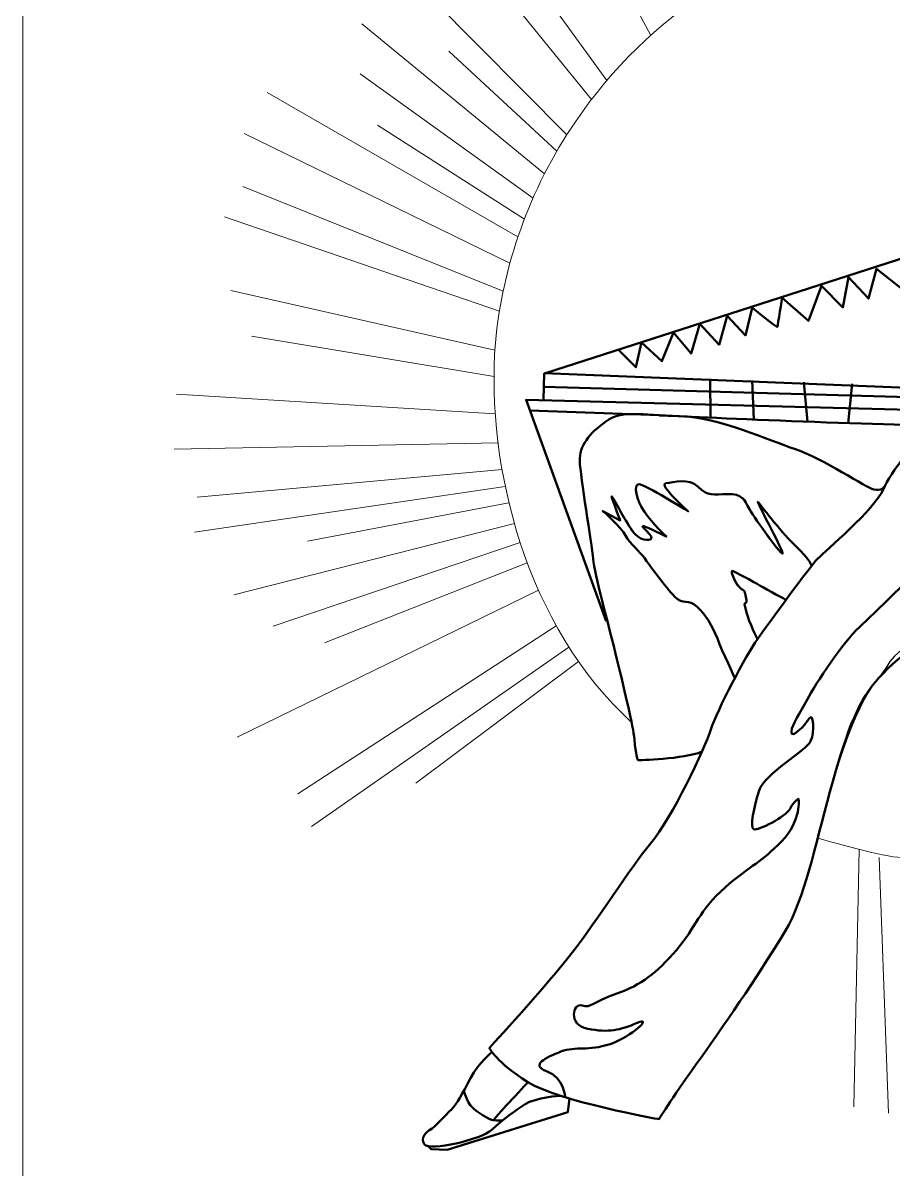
# Model space of a CAD drawing. Header units: millimetres. Extents: x -790 to 1043, y -481 to 328.
# Drawn here: x -790.3 to -667.8, y -68.7 to 92.6 of the extents above; entities that cross this region are included whole.
import ezdxf

# ---------------------------------------------------------------- set-up
doc = ezdxf.new("R2010")
doc.units = ezdxf.units.MM
doc.header["$MEASUREMENT"] = 0
doc.layers.add('Layer 1', color=7, linetype='Continuous')

msp = doc.modelspace()

# ---------------------------------------------------------------- linework, layer by layer
at = {"layer": 'Layer 1', "color": 250, "lineweight": 9}
msp.add_open_spline([(-790.2794, 185.8891), (-790.2794, 185.8891), (-790.2794, -160.1107), (-790.2794, -160.1107), (-790.2794, -160.1107), (-790.2794, -160.1107), (-548.2794, -160.1107), (-548.2794, -160.1107), (-548.2794, -160.1107), (-548.2794, -160.1107), (-548.2794, 185.8891), (-548.2794, 185.8891), (-548.2794, 185.8891), (-548.2794, 185.8891), (-790.2794, 185.8891), (-790.2794, 185.8891)], degree=3, knots=[0, 0, 0, 0, 0.2, 0.2, 0.2, 0.2, 0.4, 0.4, 0.4, 0.4, 0.6, 0.6, 0.6, 0.6, 1, 1, 1, 1], dxfattribs=at)
at = {"layer": 'Layer 1', "color": 240, "lineweight": 20}
msp.add_open_spline([(-704.6065, -5.8705), (-719.3499, 7.5301), (-725.1261, 29.9072), (-723.7895, 47.5655), (-723.7895, 47.5655), (-722.7577, 58.369), (-719.0672, 69.0732), (-712.5291, 78.678), (-712.5291, 78.678), (-691.812, 109.1129), (-650.3444, 116.9909), (-619.9093, 96.2735), (-619.9093, 96.2735), (-589.4741, 75.5561), (-581.5963, 34.0888), (-602.3137, 3.6537), (-602.3137, 3.6537), (-617.0628, -18.0135), (-642.3285, -28.2481), (-666.6431, -24.8716), (-666.6431, -24.8716), (-669.088, -24.8739), (-676.8683, -22.6374), (-678.4106, -22.1251)], degree=3, knots=[0, 0, 0, 0, 0.14285714, 0.14285714, 0.14285714, 0.14285714, 0.28571429, 0.28571429, 0.28571429, 0.28571429, 0.42857143, 0.42857143, 0.42857143, 0.42857143, 0.57142857, 0.57142857, 0.57142857, 0.57142857, 0.71428571, 0.71428571, 0.71428571, 0.71428571, 1, 1, 1, 1], dxfattribs=at)
for points in [[(-729.2584, 113.6731), (-729.2584, 113.6731), (-708.0983, 84.4861), (-708.0983, 84.4861)], [(-712.9892, 111.5258), (-712.9892, 111.5258), (-701.9257, 90.8194), (-701.9257, 90.8194)], [(-710.2726, 81.7987), (-710.2726, 81.7987), (-732.5614, 109.2505), (-732.5614, 109.2505)], [(-713.7481, 76.8229), (-713.7481, 76.8229), (-738.7839, 102.1384), (-738.7839, 102.1384)], [(-716.8639, 71.3581), (-716.8639, 71.3581), (-742.5894, 92.4563), (-742.5894, 92.4563)], [(-730.3448, 88.6248), (-730.3448, 88.6248), (-715.1341, 74.5374), (-715.1341, 74.5374)], [(-742.8147, 85.403), (-742.8147, 85.403), (-718.4889, 67.9309), (-718.4889, 67.9309)], [(-755.9277, 82.7685), (-755.9277, 82.7685), (-720.6105, 62.4595), (-720.6105, 62.4595)], [(-719.7013, 64.9828), (-719.7013, 64.9828), (-740.3766, 78.1858), (-740.3766, 78.1858)], [(-721.7387, 58.7648), (-721.7387, 58.7648), (-759.1402, 77.0213), (-759.1402, 77.0213)], [(-759.3401, 69.5407), (-759.3401, 69.5407), (-722.6891, 54.8221), (-722.6891, 54.8221)], [(-723.2117, 52.0192), (-723.2117, 52.0192), (-761.9179, 65.2964), (-761.9179, 65.2964)], [(-723.8597, 46.5248), (-723.8597, 46.5248), (-761.0243, 54.9318), (-761.0243, 54.9318)], [(-758.0916, 48.5131), (-758.0916, 48.5131), (-723.9758, 42.8219), (-723.9758, 42.8219)], [(-768.6679, 40.3256), (-768.6679, 40.3256), (-723.802, 37.5483), (-723.802, 37.5483)], [(-723.4056, 33.4585), (-723.4056, 33.4585), (-768.9773, 32.5871), (-768.9773, 32.5871)], [(-765.7511, 25.835), (-765.7511, 25.835), (-722.8433, 29.7065), (-722.8433, 29.7065)], [(-722.3868, 27.3264), (-722.3868, 27.3264), (-766.115, 20.8826), (-766.115, 20.8826)], [(-750.2332, 19.6155), (-750.2332, 19.6155), (-721.8739, 25.0422), (-721.8739, 25.0422)], [(-721.1044, 22.11), (-721.1044, 22.11), (-760.6024, 12.0598), (-760.6024, 12.0598)], [(-755.0701, 7.6789), (-755.0701, 7.6789), (-720.2879, 19.4336), (-720.2879, 19.4336)], [(-719.2938, 16.5916), (-719.2938, 16.5916), (-747.8202, 5.3402), (-747.8202, 5.3402)], [(-760.1049, -7.9399), (-760.1049, -7.9399), (-717.7179, 12.7373), (-717.7179, 12.7373)], [(-751.6089, -15.9389), (-751.6089, -15.9389), (-715.2183, 7.7229), (-715.2183, 7.7229)], [(-713.4403, 4.7304), (-713.4403, 4.7304), (-749.6826, -20.516), (-749.6826, -20.516)], [(-734.9594, -14.4282), (-734.9594, -14.4282), (-712.0926, 2.7046), (-712.0926, 2.7046)], [(-673.3573, -59.9868), (-673.3573, -59.9868), (-672.5838, -23.7627), (-672.5838, -23.7627)], [(-669.774, -24.8785), (-669.774, -24.8785), (-668.4724, -60.8796), (-668.4724, -60.8796)]]:
    msp.add_open_spline(points, degree=3, dxfattribs=at)
at = {"layer": 'Layer 1', "color": 240, "lineweight": 50}
for points in [[(-716.7163, 43.292), (-716.7163, 43.292), (-649.4175, 64.9428), (-649.4175, 64.9428)], [(-716.9211, 43.2822), (-716.9211, 43.2822), (-717.0208, 39.4802), (-717.0208, 39.4802)], [(-716.9211, 43.2822), (-716.9211, 43.2822), (-658.7513, 40.9427), (-658.7513, 40.9427)], [(-693.5055, 37.019), (-693.5055, 37.019), (-693.5575, 42.493), (-693.5575, 42.493)], [(-687.3939, 36.7555), (-687.3939, 36.7555), (-687.6517, 42.2295), (-687.6517, 42.2295)], [(-679.878, 36.4562), (-679.878, 36.4562), (-680.3518, 42.0115), (-680.3518, 42.0115)], [(-716.9709, 41.3812), (-716.9709, 41.3812), (-658.9968, 39.7255), (-658.9968, 39.7255)], [(-674.1352, 36.2519), (-674.1352, 36.2519), (-673.5611, 41.7595), (-673.5611, 41.7595)]]:
    msp.add_open_spline(points, degree=3, dxfattribs=at)
for points, knots in [([(-665.6138, 59.5296), (-665.6138, 59.5296), (-666.355, 54.9615), (-666.355, 54.9615), (-666.355, 54.9615), (-666.355, 54.9615), (-670.1474, 57.9601), (-670.1474, 57.9601), (-670.1474, 57.9601), (-670.1474, 57.9601), (-671.2498, 53.7709), (-671.2498, 53.7709), (-671.2498, 53.7709), (-671.2498, 53.7709), (-674.0841, 56.7805), (-674.0841, 56.7805), (-674.0841, 56.7805), (-674.0841, 56.7805), (-674.8658, 52.5362), (-674.8658, 52.5362), (-674.8658, 52.5362), (-674.8658, 52.5362), (-677.8683, 55.5781), (-677.8683, 55.5781), (-677.8683, 55.5781), (-677.8683, 55.5781), (-679.7165, 50.64), (-679.7165, 50.64), (-679.7165, 50.64), (-679.7165, 50.64), (-683.4262, 53.9072), (-683.4262, 53.9072), (-683.4262, 53.9072), (-683.4262, 53.9072), (-684.0711, 50.0888), (-684.0711, 49.8242), (-684.0711, 49.8242), (-684.0711, 49.5596), (-687.6571, 52.4991), (-687.6571, 52.4991), (-687.6571, 52.4991), (-687.6571, 52.4991), (-688.5689, 48.5895), (-688.5689, 48.5895), (-688.5689, 48.5895), (-688.5689, 48.5895), (-691.1452, 51.3309), (-691.1452, 51.3309), (-691.1452, 51.3309), (-691.1452, 51.3309), (-692.3063, 47.2777), (-692.3063, 47.2777), (-692.3063, 47.2777), (-692.3063, 47.2777), (-694.998, 50.2176), (-694.998, 50.2176), (-694.998, 50.2176), (-694.998, 50.2176), (-696.253, 46.0319), (-696.253, 46.0319), (-696.253, 46.0319), (-696.253, 46.0319), (-698.7331, 49.0277), (-698.7331, 49.0277), (-698.7331, 49.0277), (-698.7331, 49.0277), (-700.354, 44.9516), (-700.354, 44.9516), (-700.354, 44.9516), (-700.354, 44.9516), (-703.2231, 47.5946), (-703.2231, 47.5946), (-703.2231, 47.5946), (-703.2231, 47.5946), (-704.014, 44.1137), (-704.014, 44.1137), (-704.014, 44.1137), (-704.014, 44.1137), (-706.4637, 46.5767), (-706.4637, 46.5767)], [0, 0, 0, 0, 0.04761905, 0.04761905, 0.04761905, 0.04761905, 0.0952381, 0.0952381, 0.0952381, 0.0952381, 0.14285714, 0.14285714, 0.14285714, 0.14285714, 0.19047619, 0.19047619, 0.19047619, 0.19047619, 0.23809524, 0.23809524, 0.23809524, 0.23809524, 0.28571429, 0.28571429, 0.28571429, 0.28571429, 0.33333333, 0.33333333, 0.33333333, 0.33333333, 0.38095238, 0.38095238, 0.38095238, 0.38095238, 0.42857143, 0.42857143, 0.42857143, 0.42857143, 0.47619048, 0.47619048, 0.47619048, 0.47619048, 0.52380952, 0.52380952, 0.52380952, 0.52380952, 0.57142857, 0.57142857, 0.57142857, 0.57142857, 0.61904762, 0.61904762, 0.61904762, 0.61904762, 0.66666667, 0.66666667, 0.66666667, 0.66666667, 0.71428571, 0.71428571, 0.71428571, 0.71428571, 0.76190476, 0.76190476, 0.76190476, 0.76190476, 0.80952381, 0.80952381, 0.80952381, 0.80952381, 0.85714286, 0.85714286, 0.85714286, 0.85714286, 0.9047619, 0.9047619, 0.9047619, 0.9047619, 1, 1, 1, 1]), ([(-708.1821, 8.3526), (-708.1821, 8.3526), (-719.4637, 39.5443), (-719.4637, 39.5443), (-719.4637, 39.5443), (-719.4637, 39.5443), (-660.0088, 37.985), (-660.0088, 37.985)], [0, 0, 0, 0, 0.33333333, 0.33333333, 0.33333333, 0.33333333, 1, 1, 1, 1]), ([(-661.1895, 35.9543), (-672.8398, 36.0007), (-700.7115, 37.3507), (-700.7115, 37.3507), (-700.7115, 37.3507), (-700.7115, 37.3507), (-718.9184, 38.0367), (-718.9184, 38.0367)], [0, 0, 0, 0, 0.33333333, 0.33333333, 0.33333333, 0.33333333, 1, 1, 1, 1]), ([(-669.0031, 27.3308), (-669.0031, 27.3308), (-669.4696, 26.651), (-670.54, 26.9028), (-670.54, 26.9028), (-671.6104, 27.1546), (-677.7181, 31.3104), (-681.559, 32.5697), (-681.559, 32.5697), (-685.3999, 33.829), (-692.2003, 37.1032), (-697.8672, 37.2292), (-697.8672, 37.2292), (-703.5341, 37.3551), (-705.9268, 38.1736), (-708.2565, 36.4735), (-708.2565, 36.4735), (-710.5863, 34.7735), (-711.9716, 33.0734), (-711.9086, 30.9325), (-711.9086, 30.9325), (-711.8456, 28.7917), (-710.2085, 19.3468), (-710.0196, 17.143), (-710.0196, 17.143), (-709.8307, 14.9392), (-707.9418, 8.2648), (-706.6824, 3.0386), (-706.6824, 3.0386), (-705.4231, -2.1875), (-704.4157, -6.1544), (-704.2268, -8.2952), (-704.2268, -8.2952), (-704.0379, -10.436), (-703.723, -11.1917), (-703.723, -11.1917), (-703.723, -11.1917), (-703.723, -11.1917), (-697.2825, -11.06), (-694.7099, -9.9925)], [0, 0, 0, 0, 0.09090909, 0.09090909, 0.09090909, 0.09090909, 0.18181818, 0.18181818, 0.18181818, 0.18181818, 0.27272727, 0.27272727, 0.27272727, 0.27272727, 0.36363636, 0.36363636, 0.36363636, 0.36363636, 0.45454545, 0.45454545, 0.45454545, 0.45454545, 0.54545455, 0.54545455, 0.54545455, 0.54545455, 0.63636364, 0.63636364, 0.63636364, 0.63636364, 0.72727273, 0.72727273, 0.72727273, 0.72727273, 0.81818182, 0.81818182, 0.81818182, 0.81818182, 1, 1, 1, 1]), ([(-645.6725, 30.0555), (-645.6725, 30.0555), (-648.1872, 27.501), (-648.9112, 25.8324), (-648.9112, 25.8324), (-649.6353, 24.1639), (-650.2021, 21.9285), (-650.7687, 18.8747), (-650.7687, 18.8747), (-651.3354, 15.8209), (-652.7835, 13.68), (-653.6651, 12.2948), (-653.6651, 12.2948), (-654.5467, 10.9095), (-655.1448, 8.926), (-658.7654, 7.9501), (-658.7654, 7.9501), (-662.3859, 6.9741), (-667.6436, 3.0073), (-670.2881, -0.141), (-670.2881, -0.141), (-672.9326, -3.2893), (-674.5698, -7.8229), (-676.7106, -15.6306), (-676.7106, -15.6306), (-678.8514, -23.4384), (-680.2368, -30.6165), (-683.0072, -35.276), (-683.0072, -35.276), (-685.7777, -39.9355), (-691.1927, -47.995), (-694.8448, -53.0323), (-694.8448, -53.0323), (-698.4968, -58.0696), (-700.7636, -61.7216), (-700.7636, -61.7216), (-700.7636, -61.7216), (-700.7636, -61.7216), (-714.7421, -59.266), (-719.2126, -56.4955), (-719.2126, -56.4955), (-723.6832, -53.725), (-724.6278, -51.7101), (-724.6278, -51.7101), (-724.6278, -51.7101), (-724.6278, -51.7101), (-716.3792, -42.706), (-712.9161, -38.2354), (-712.9161, -38.2354), (-709.453, -33.7648), (-704.7934, -26.3348), (-701.897, -22.8717), (-701.897, -22.8717), (-699.0006, -19.4086), (-694.2781, -9.523), (-693.4596, -6.8784), (-693.4596, -6.8784), (-692.641, -4.2338), (-688.4853, 3.6369), (-686.9112, 5.8407), (-686.9112, 5.8407), (-685.337, 8.0445), (-679.4813, 16.1042), (-678.4108, 17.1746), (-678.4108, 17.1746), (-677.3403, 18.2451), (-670.4141, 24.1638), (-669.2177, 26.8713), (-669.2177, 26.8713), (-668.0214, 29.5789), (-665.0998, 33.3537), (-661.1895, 35.9543)], [0, 0, 0, 0, 0.05263158, 0.05263158, 0.05263158, 0.05263158, 0.10526316, 0.10526316, 0.10526316, 0.10526316, 0.15789474, 0.15789474, 0.15789474, 0.15789474, 0.21052632, 0.21052632, 0.21052632, 0.21052632, 0.26315789, 0.26315789, 0.26315789, 0.26315789, 0.31578947, 0.31578947, 0.31578947, 0.31578947, 0.36842105, 0.36842105, 0.36842105, 0.36842105, 0.42105263, 0.42105263, 0.42105263, 0.42105263, 0.47368421, 0.47368421, 0.47368421, 0.47368421, 0.52631579, 0.52631579, 0.52631579, 0.52631579, 0.57894737, 0.57894737, 0.57894737, 0.57894737, 0.63157895, 0.63157895, 0.63157895, 0.63157895, 0.68421053, 0.68421053, 0.68421053, 0.68421053, 0.73684211, 0.73684211, 0.73684211, 0.73684211, 0.78947368, 0.78947368, 0.78947368, 0.78947368, 0.84210526, 0.84210526, 0.84210526, 0.84210526, 0.89473684, 0.89473684, 0.89473684, 0.89473684, 1, 1, 1, 1]), ([(-653.0963, 13.1911), (-653.0963, 13.1911), (-654.2948, 15.0967), (-654.8615, 16.6709), (-654.8615, 16.6709), (-655.4283, 18.2451), (-655.1134, 19.7562), (-654.9875, 22.2119), (-654.9875, 22.2119), (-654.8615, 24.6675), (-653.1614, 24.7305), (-652.028, 25.675), (-652.028, 25.675), (-650.8946, 26.6195), (-649.5094, 26.9973), (-649.6353, 27.501), (-649.6353, 27.501), (-649.7613, 28.0048), (-653.3503, 31.9716), (-653.3503, 31.9716), (-653.3503, 31.9716), (-653.3503, 31.9716), (-655.0504, 31.0271), (-656.8135, 27.2492), (-656.8135, 27.2492), (-658.5765, 23.4712), (-658.8914, 20.7636), (-662.0397, 17.7413), (-662.0397, 17.7413), (-665.1879, 14.719), (-670.3512, 9.5557), (-672.555, 7.5408), (-672.555, 7.5408), (-674.7588, 5.5259), (-678.7885, -0.5187), (-679.859, -2.5967), (-679.859, -2.5967), (-680.9294, -4.6746), (-682.0628, -6.0598), (-682.1257, -7.1932), (-682.1257, -7.1932), (-682.1887, -8.3265), (-680.1737, -6.2487), (-679.6071, -5.3042), (-679.6071, -5.3042), (-679.0404, -4.3597), (-678.7886, -7.1932), (-679.4182, -8.5155), (-679.4182, -8.5155), (-680.0479, -9.8378), (-685.9036, -13.112), (-686.6593, -15.4417), (-686.6593, -15.4417), (-687.4149, -17.7714), (-687.9816, -20.668), (-687.4149, -20.9198), (-687.4149, -20.9198), (-686.8482, -21.1716), (-682.8813, -19.1567), (-682.3146, -18.0233), (-682.3146, -18.0233), (-681.748, -16.8899), (-681.1183, -16.6381), (-681.1183, -16.6381), (-681.1183, -16.6381), (-681.1183, -16.6381), (-680.6145, -19.5975), (-683.511, -22.6198), (-683.511, -22.6198), (-686.4075, -25.6422), (-687.6667, -25.831), (-691.4447, -29.1053), (-691.4447, -29.1053), (-695.2227, -32.3796), (-695.4745, -34.6463), (-698.308, -37.9206), (-698.308, -37.9206), (-701.1415, -41.1948), (-703.2193, -42.832), (-706.6824, -44.0283), (-706.6824, -44.0283), (-710.1456, -45.2246), (-710.3345, -46.1691), (-711.5938, -45.7283), (-711.5938, -45.7283), (-712.8531, -45.2875), (-713.6717, -48.4358), (-710.7753, -49.0025), (-710.7753, -49.0025), (-707.8788, -49.5693), (-706.1788, -49.1914), (-703.849, -48.184), (-703.849, -48.184), (-701.5193, -47.1765), (-704.4786, -50.0729), (-707.6269, -51.1434), (-707.6269, -51.1434), (-710.7753, -52.2138), (-712.4123, -51.3952), (-714.5532, -52.2138), (-714.5532, -52.2138), (-716.694, -53.0324), (-718.9608, -54.1028), (-716.5681, -54.9843), (-716.5681, -54.9843), (-714.1754, -55.8658), (-713.9477, -58.6368), (-713.9477, -58.6368)], [0, 0, 0, 0, 0.03571429, 0.03571429, 0.03571429, 0.03571429, 0.07142857, 0.07142857, 0.07142857, 0.07142857, 0.10714286, 0.10714286, 0.10714286, 0.10714286, 0.14285714, 0.14285714, 0.14285714, 0.14285714, 0.17857143, 0.17857143, 0.17857143, 0.17857143, 0.21428571, 0.21428571, 0.21428571, 0.21428571, 0.25, 0.25, 0.25, 0.25, 0.28571429, 0.28571429, 0.28571429, 0.28571429, 0.32142857, 0.32142857, 0.32142857, 0.32142857, 0.35714286, 0.35714286, 0.35714286, 0.35714286, 0.39285714, 0.39285714, 0.39285714, 0.39285714, 0.42857143, 0.42857143, 0.42857143, 0.42857143, 0.46428571, 0.46428571, 0.46428571, 0.46428571, 0.5, 0.5, 0.5, 0.5, 0.53571429, 0.53571429, 0.53571429, 0.53571429, 0.57142857, 0.57142857, 0.57142857, 0.57142857, 0.60714286, 0.60714286, 0.60714286, 0.60714286, 0.64285714, 0.64285714, 0.64285714, 0.64285714, 0.67857143, 0.67857143, 0.67857143, 0.67857143, 0.71428571, 0.71428571, 0.71428571, 0.71428571, 0.75, 0.75, 0.75, 0.75, 0.78571429, 0.78571429, 0.78571429, 0.78571429, 0.82142857, 0.82142857, 0.82142857, 0.82142857, 0.85714286, 0.85714286, 0.85714286, 0.85714286, 0.89285714, 0.89285714, 0.89285714, 0.89285714, 0.92857143, 0.92857143, 0.92857143, 0.92857143, 1, 1, 1, 1]), ([(-679.2773, 16.1486), (-679.2773, 16.1486), (-679.3237, 16.8282), (-681.6535, 19.0949), (-681.6535, 19.0949), (-683.9832, 21.3617), (-686.3758, 24.636), (-686.8166, 25.1397), (-686.8166, 25.1397), (-687.2574, 25.6434), (-683.5424, 18.7801), (-683.3535, 17.9615), (-683.3535, 17.9615), (-683.1646, 17.143), (-687.2574, 22.7469), (-688.013, 24.1322), (-688.013, 24.1322), (-688.7685, 25.5174), (-689.0833, 26.336), (-691.0983, 26.2731), (-691.0983, 26.2731), (-693.1132, 26.2101), (-693.8688, 25.9582), (-695.2541, 27.2805), (-695.2541, 27.2805), (-696.6393, 28.6028), (-698.6542, 27.9101), (-699.7876, 27.7842), (-699.7876, 27.7842), (-700.921, 27.6583), (-696.6393, 23.8174), (-696.6393, 23.8174), (-696.6393, 23.8174), (-696.6393, 23.8174), (-702.7471, 27.6583), (-703.5656, 27.6583), (-703.5656, 27.6583), (-704.3841, 27.6583), (-704.0063, 25.4545), (-702.8099, 23.7544), (-702.8099, 23.7544), (-701.6136, 22.0543), (-699.7246, 20.2913), (-699.7246, 20.2913), (-699.7246, 20.2913), (-699.7246, 20.2913), (-702.3692, 21.6137), (-702.9359, 21.7395), (-702.9359, 21.7395), (-703.5026, 21.8654), (-702.2433, 20.984), (-701.8655, 20.2913), (-701.8655, 20.2913), (-701.4877, 19.5986), (-703.1878, 19.5987), (-704.1322, 20.6061), (-704.1322, 20.6061), (-705.0767, 21.6136), (-706.9027, 25.2656), (-707.3435, 25.8952), (-707.3435, 25.8952), (-707.7843, 26.5249), (-706.2101, 22.5581), (-706.2101, 22.5581), (-706.2101, 22.5581), (-706.2101, 22.5581), (-708.6658, 23.8804), (-708.6658, 23.8804), (-708.6658, 23.8804), (-708.6658, 23.8804), (-706.0842, 21.6136), (-705.4545, 20.4172), (-705.4545, 20.4172), (-704.8249, 19.2209), (-703.4396, 18.1504), (-702.8099, 17.2689), (-702.8099, 17.2689), (-702.1803, 16.3874), (-699.7876, 13.1132), (-698.5913, 11.8538), (-698.5913, 11.8538), (-697.3949, 10.5945), (-696.5764, 11.539), (-695.38, 10.4056), (-695.38, 10.4056), (-694.1837, 9.2722), (-693.3021, 7.824), (-692.5465, 5.935), (-692.5465, 5.935), (-691.791, 4.0461), (-690.0905, 0.3678), (-690.0905, 0.3678)], [0, 0, 0, 0, 0.04166667, 0.04166667, 0.04166667, 0.04166667, 0.08333333, 0.08333333, 0.08333333, 0.08333333, 0.125, 0.125, 0.125, 0.125, 0.16666667, 0.16666667, 0.16666667, 0.16666667, 0.20833333, 0.20833333, 0.20833333, 0.20833333, 0.25, 0.25, 0.25, 0.25, 0.29166667, 0.29166667, 0.29166667, 0.29166667, 0.33333333, 0.33333333, 0.33333333, 0.33333333, 0.375, 0.375, 0.375, 0.375, 0.41666667, 0.41666667, 0.41666667, 0.41666667, 0.45833333, 0.45833333, 0.45833333, 0.45833333, 0.5, 0.5, 0.5, 0.5, 0.54166667, 0.54166667, 0.54166667, 0.54166667, 0.58333333, 0.58333333, 0.58333333, 0.58333333, 0.625, 0.625, 0.625, 0.625, 0.66666667, 0.66666667, 0.66666667, 0.66666667, 0.70833333, 0.70833333, 0.70833333, 0.70833333, 0.75, 0.75, 0.75, 0.75, 0.79166667, 0.79166667, 0.79166667, 0.79166667, 0.83333333, 0.83333333, 0.83333333, 0.83333333, 0.875, 0.875, 0.875, 0.875, 0.91666667, 0.91666667, 0.91666667, 0.91666667, 1, 1, 1, 1]), ([(-682.8762, 11.386), (-682.8762, 11.386), (-685.463, 12.7669), (-686.5019, 13.365), (-686.5019, 13.365), (-687.5408, 13.9632), (-690.1854, 15.3799), (-690.4058, 15.4429), (-690.4058, 15.4429), (-690.6262, 15.5059), (-690.4373, 14.7187), (-689.9021, 13.7743), (-689.9021, 13.7743), (-689.3668, 12.8298), (-688.7687, 12.8297), (-688.6742, 12.4205), (-688.6742, 12.4205), (-688.5798, 12.0113), (-688.2649, 11.0668), (-688.5483, 10.9408), (-688.5483, 10.9408), (-688.8317, 10.8149), (-688.7372, 10.9094), (-688.4224, 9.5871), (-688.4224, 9.5871), (-688.1075, 8.2648), (-686.9112, 5.8407), (-686.9112, 5.8407)], [0, 0, 0, 0, 0.125, 0.125, 0.125, 0.125, 0.25, 0.25, 0.25, 0.25, 0.375, 0.375, 0.375, 0.375, 0.5, 0.5, 0.5, 0.5, 0.625, 0.625, 0.625, 0.625, 0.75, 0.75, 0.75, 0.75, 1, 1, 1, 1]), ([(-724.2657, -52.2709), (-724.2657, -52.2709), (-726.076, -53.6913), (-727.2724, -55.9581), (-727.2724, -55.9581), (-728.4687, -58.2249), (-729.1612, -59.5473), (-729.9798, -60.3658), (-729.9798, -60.3658), (-730.7984, -61.1843), (-732.3726, -62.8844), (-732.9393, -63.1992), (-732.9393, -63.1992), (-733.5059, -63.5141), (-734.4504, -64.3326), (-733.7578, -65.2771), (-733.7578, -65.2771), (-733.0652, -66.2215), (-725.7611, -64.6474), (-724.2499, -63.1992), (-724.2499, -63.1992), (-722.7388, -61.751), (-721.0386, -60.5546), (-719.5905, -59.6102), (-719.5905, -59.6102), (-718.1423, -58.6657), (-714.6365, -58.4189), (-714.6365, -58.4189)], [0, 0, 0, 0, 0.125, 0.125, 0.125, 0.125, 0.25, 0.25, 0.25, 0.25, 0.375, 0.375, 0.375, 0.375, 0.5, 0.5, 0.5, 0.5, 0.625, 0.625, 0.625, 0.625, 0.75, 0.75, 0.75, 0.75, 1, 1, 1, 1]), ([(-728.2223, -57.741), (-728.2223, -57.741), (-727.7918, -59.3268), (-727.0677, -60.0509), (-727.0677, -60.0509), (-726.3437, -60.7749), (-724.6121, -61.814), (-724.0769, -61.8769), (-724.0769, -61.8769), (-723.5416, -61.9398), (-722.7848, -61.91), (-722.7848, -61.91)], [0, 0, 0, 0, 0.25, 0.25, 0.25, 0.25, 0.5, 0.5, 0.5, 0.5, 1, 1, 1, 1]), ([(-724.0769, -61.8769), (-724.0769, -61.8769), (-722.8491, -60.3973), (-721.8101, -59.3268), (-721.8101, -59.3268), (-720.7711, -58.2563), (-719.2126, -56.4955), (-719.2126, -56.4955)], [0, 0, 0, 0, 0.33333333, 0.33333333, 0.33333333, 0.33333333, 1, 1, 1, 1]), ([(-713.3636, -58.8142), (-713.3636, -58.8142), (-713.6088, -60.7435), (-713.6088, -60.7435), (-713.6088, -60.7435), (-713.6088, -60.7435), (-730.5679, -66.0436), (-730.5679, -66.0436), (-730.5679, -66.0436), (-730.5679, -66.0436), (-732.8333, -65.9313), (-732.8333, -65.9313), (-732.8333, -65.9313), (-732.8333, -65.9313), (-733.2312, -65.5152), (-733.2312, -65.5152)], [0, 0, 0, 0, 0.2, 0.2, 0.2, 0.2, 0.4, 0.4, 0.4, 0.4, 0.6, 0.6, 0.6, 0.6, 1, 1, 1, 1])]:
    msp.add_open_spline(points, degree=3, knots=knots, dxfattribs=at)
at = {"layer": 'Layer 1', "color": 240}
for points, knots in [([(-649.6206, 27.5206), (-649.7465, 28.0243), (-653.3356, 31.9912), (-653.3356, 31.9912), (-653.3356, 31.9912), (-653.3356, 31.9912), (-655.0356, 31.0467), (-656.7987, 27.2687), (-656.7987, 27.2687), (-658.5618, 23.4907), (-658.8766, 20.7832), (-662.0249, 17.7608), (-662.0249, 17.7608), (-665.1732, 14.7385), (-670.3364, 9.5753), (-672.5402, 7.5604), (-672.5402, 7.5604), (-674.744, 5.5455), (-678.7738, -0.4992), (-679.8442, -2.5771), (-679.8442, -2.5771), (-680.9146, -4.655), (-682.048, -6.0402), (-682.111, -7.1736), (-682.111, -7.1736), (-682.1739, -8.307), (-680.159, -6.2291), (-679.5923, -5.2847), (-679.5923, -5.2847), (-679.0257, -4.3402), (-678.7739, -7.1736), (-679.4035, -8.4959), (-679.4035, -8.4959), (-680.0331, -9.8182), (-685.8889, -13.0924), (-686.6445, -15.4222), (-686.6445, -15.4222), (-687.4001, -17.7519), (-687.9669, -20.6484), (-687.4001, -20.9002), (-687.4001, -20.9002), (-686.8334, -21.1521), (-682.8665, -19.1372), (-682.2999, -18.0038), (-682.2999, -18.0038), (-681.7332, -16.8704), (-681.1035, -16.6185), (-681.1035, -16.6185), (-681.1035, -16.6185), (-681.1035, -16.6185), (-680.5998, -19.578), (-683.4962, -22.6003), (-683.4962, -22.6003), (-686.3927, -25.6226), (-687.652, -25.8115), (-691.4299, -29.0857), (-691.4299, -29.0857), (-695.2079, -32.36), (-695.4597, -34.6268), (-698.2932, -37.901), (-698.2932, -37.901), (-701.1267, -41.1752), (-703.2046, -42.8124), (-706.6677, -44.0087), (-706.6677, -44.0087), (-710.1308, -45.205), (-710.3197, -46.1496), (-711.579, -45.7088), (-711.579, -45.7088), (-712.8384, -45.268), (-713.657, -48.4163), (-710.7605, -48.983), (-710.7605, -48.983), (-707.864, -49.5497), (-706.164, -49.1719), (-703.8343, -48.1644), (-703.8343, -48.1644), (-701.5045, -47.157), (-704.4638, -50.0534), (-707.6122, -51.1238), (-707.6122, -51.1238), (-710.7605, -52.1942), (-712.3976, -51.3756), (-714.5384, -52.1942), (-714.5384, -52.1942), (-716.6792, -53.0128), (-718.9461, -54.0832), (-716.5534, -54.9648), (-716.5534, -54.9648), (-714.1607, -55.8463), (-713.933, -58.6173), (-713.933, -58.6173), (-713.933, -58.6173), (-713.74, -58.677), (-713.5452, -58.7361), (-713.3488, -58.7946), (-713.3488, -58.7946), (-707.6856, -60.4835), (-700.7488, -61.7021), (-700.7488, -61.7021), (-700.7488, -61.7021), (-700.7488, -61.7021), (-698.482, -58.0501), (-694.83, -53.0128), (-694.83, -53.0128), (-691.178, -47.9755), (-685.7629, -39.9159), (-682.9925, -35.2564), (-682.9925, -35.2564), (-680.222, -30.597), (-678.8367, -23.4188), (-676.6959, -15.6111), (-676.6959, -15.6111), (-674.555, -7.8033), (-672.0296, -2.2121), (-670.2734, -0.1214), (-670.2734, -0.1214), (-668.5171, 1.9693), (-668.445, 2.7889), (-667.1644, 3.8638), (-667.1644, 3.8638), (-664.543, 6.0641), (-661.4395, 8.141), (-659.5062, 8.6622), (-659.5062, 8.6622), (-657.5728, 9.1834), (-656.0413, 9.7826), (-655.3502, 10.3857), (-655.3502, 10.3857), (-654.2968, 11.3048), (-654.1827, 11.4779), (-653.6503, 12.3143), (-653.6503, 12.3143), (-653.4787, 12.584), (-653.2855, 12.8825), (-653.0815, 13.2107), (-653.0815, 13.2107), (-653.0815, 13.2107), (-654.28, 15.1163), (-654.8468, 16.6904), (-654.8468, 16.6904), (-655.4135, 18.2646), (-655.0987, 19.7757), (-654.9727, 22.2314), (-654.9727, 22.2314), (-654.8468, 24.6871), (-653.1467, 24.7501), (-652.0133, 25.6945), (-652.0133, 25.6945), (-650.8799, 26.639), (-649.4946, 27.0168), (-649.6206, 27.5206)], [0, 0, 0, 0, 0.02564103, 0.02564103, 0.02564103, 0.02564103, 0.05128205, 0.05128205, 0.05128205, 0.05128205, 0.07692308, 0.07692308, 0.07692308, 0.07692308, 0.1025641, 0.1025641, 0.1025641, 0.1025641, 0.12820513, 0.12820513, 0.12820513, 0.12820513, 0.15384615, 0.15384615, 0.15384615, 0.15384615, 0.17948718, 0.17948718, 0.17948718, 0.17948718, 0.20512821, 0.20512821, 0.20512821, 0.20512821, 0.23076923, 0.23076923, 0.23076923, 0.23076923, 0.25641026, 0.25641026, 0.25641026, 0.25641026, 0.28205128, 0.28205128, 0.28205128, 0.28205128, 0.30769231, 0.30769231, 0.30769231, 0.30769231, 0.33333333, 0.33333333, 0.33333333, 0.33333333, 0.35897436, 0.35897436, 0.35897436, 0.35897436, 0.38461538, 0.38461538, 0.38461538, 0.38461538, 0.41025641, 0.41025641, 0.41025641, 0.41025641, 0.43589744, 0.43589744, 0.43589744, 0.43589744, 0.46153846, 0.46153846, 0.46153846, 0.46153846, 0.48717949, 0.48717949, 0.48717949, 0.48717949, 0.51282051, 0.51282051, 0.51282051, 0.51282051, 0.53846154, 0.53846154, 0.53846154, 0.53846154, 0.56410256, 0.56410256, 0.56410256, 0.56410256, 0.58974359, 0.58974359, 0.58974359, 0.58974359, 0.61538462, 0.61538462, 0.61538462, 0.61538462, 0.64102564, 0.64102564, 0.64102564, 0.64102564, 0.66666667, 0.66666667, 0.66666667, 0.66666667, 0.69230769, 0.69230769, 0.69230769, 0.69230769, 0.71794872, 0.71794872, 0.71794872, 0.71794872, 0.74358974, 0.74358974, 0.74358974, 0.74358974, 0.76923077, 0.76923077, 0.76923077, 0.76923077, 0.79487179, 0.79487179, 0.79487179, 0.79487179, 0.82051282, 0.82051282, 0.82051282, 0.82051282, 0.84615385, 0.84615385, 0.84615385, 0.84615385, 0.87179487, 0.87179487, 0.87179487, 0.87179487, 0.8974359, 0.8974359, 0.8974359, 0.8974359, 0.92307692, 0.92307692, 0.92307692, 0.92307692, 0.94871795, 0.94871795, 0.94871795, 0.94871795, 1, 1, 1, 1]), ([(-683.3387, 17.9811), (-683.1498, 17.1626), (-687.2427, 22.7664), (-687.9982, 24.1517), (-687.9982, 24.1517), (-688.7538, 25.537), (-689.0686, 26.3556), (-691.0835, 26.2926), (-691.0835, 26.2926), (-693.0985, 26.2296), (-693.854, 25.9778), (-695.2393, 27.3), (-695.2393, 27.3), (-696.6246, 28.6223), (-698.6395, 27.9297), (-699.7729, 27.8037), (-699.7729, 27.8037), (-700.9062, 27.6778), (-696.6246, 23.8369), (-696.6246, 23.8369), (-696.6246, 23.8369), (-696.6246, 23.8369), (-702.7323, 27.6778), (-703.5508, 27.6778), (-703.5508, 27.6778), (-704.3694, 27.6778), (-703.9915, 25.4741), (-702.7952, 23.774), (-702.7952, 23.774), (-701.5988, 22.0738), (-699.7099, 20.3108), (-699.7099, 20.3108), (-699.7099, 20.3108), (-699.7099, 20.3108), (-702.3544, 21.6332), (-702.9211, 21.7591), (-702.9211, 21.7591), (-703.4879, 21.8849), (-702.2285, 21.0035), (-701.8507, 20.3108), (-701.8507, 20.3108), (-701.4729, 19.6182), (-703.173, 19.6182), (-704.1175, 20.6257), (-704.1175, 20.6257), (-705.062, 21.6331), (-706.8879, 25.2852), (-707.3287, 25.9148), (-707.3287, 25.9148), (-707.7695, 26.5444), (-706.1953, 22.5776), (-706.1953, 22.5776), (-706.1953, 22.5776), (-706.1953, 22.5776), (-708.651, 23.8999), (-708.651, 23.8999), (-708.651, 23.8999), (-708.651, 23.8999), (-706.0694, 21.6331), (-705.4398, 20.4368), (-705.4398, 20.4368), (-704.8101, 19.2404), (-703.4248, 18.1699), (-702.7952, 17.2884), (-702.7952, 17.2884), (-702.1656, 16.4069), (-699.7729, 13.1327), (-698.5765, 11.8734), (-698.5765, 11.8734), (-697.3801, 10.6141), (-696.5616, 11.5585), (-695.3653, 10.4251), (-695.3653, 10.4251), (-694.1689, 9.2918), (-693.2873, 7.8435), (-692.5318, 5.9546), (-692.5318, 5.9546), (-691.7762, 4.0656), (-690.0757, 0.3873), (-690.0757, 0.3873), (-690.0757, 0.3873), (-688.853, 2.6996), (-687.6096, 4.8617), (-686.8964, 5.8603), (-686.8964, 5.8603), (-686.8964, 5.8603), (-688.0927, 8.2843), (-688.4076, 9.6066), (-688.4076, 9.6066), (-688.7224, 10.9289), (-688.8169, 10.8344), (-688.5335, 10.9604), (-688.5335, 10.9604), (-688.2502, 11.0863), (-688.565, 12.0308), (-688.6595, 12.44), (-688.6595, 12.44), (-688.7539, 12.8493), (-689.3521, 12.8493), (-689.8873, 13.7938), (-689.8873, 13.7938), (-690.4226, 14.7383), (-690.6114, 15.5254), (-690.391, 15.4624), (-690.391, 15.4624), (-690.1706, 15.3995), (-687.5261, 13.9827), (-686.4872, 13.3846), (-686.4872, 13.3846), (-685.4482, 12.7864), (-682.8614, 11.4055), (-682.8614, 11.4055), (-682.8614, 11.4055), (-681.5155, 13.2297), (-680.1574, 15.0418), (-679.2626, 16.1682), (-679.2626, 16.1682), (-679.2626, 16.1682), (-679.309, 16.8477), (-681.6387, 19.1145), (-681.6387, 19.1145), (-683.9684, 21.3812), (-686.3611, 24.6555), (-686.8019, 25.1592), (-686.8019, 25.1592), (-687.2427, 25.6629), (-683.5276, 18.7996), (-683.3387, 17.9811)], [0, 0, 0, 0, 0.03030303, 0.03030303, 0.03030303, 0.03030303, 0.06060606, 0.06060606, 0.06060606, 0.06060606, 0.09090909, 0.09090909, 0.09090909, 0.09090909, 0.12121212, 0.12121212, 0.12121212, 0.12121212, 0.15151515, 0.15151515, 0.15151515, 0.15151515, 0.18181818, 0.18181818, 0.18181818, 0.18181818, 0.21212121, 0.21212121, 0.21212121, 0.21212121, 0.24242424, 0.24242424, 0.24242424, 0.24242424, 0.27272727, 0.27272727, 0.27272727, 0.27272727, 0.3030303, 0.3030303, 0.3030303, 0.3030303, 0.33333333, 0.33333333, 0.33333333, 0.33333333, 0.36363636, 0.36363636, 0.36363636, 0.36363636, 0.39393939, 0.39393939, 0.39393939, 0.39393939, 0.42424242, 0.42424242, 0.42424242, 0.42424242, 0.45454545, 0.45454545, 0.45454545, 0.45454545, 0.48484848, 0.48484848, 0.48484848, 0.48484848, 0.51515152, 0.51515152, 0.51515152, 0.51515152, 0.54545455, 0.54545455, 0.54545455, 0.54545455, 0.57575758, 0.57575758, 0.57575758, 0.57575758, 0.60606061, 0.60606061, 0.60606061, 0.60606061, 0.63636364, 0.63636364, 0.63636364, 0.63636364, 0.66666667, 0.66666667, 0.66666667, 0.66666667, 0.6969697, 0.6969697, 0.6969697, 0.6969697, 0.72727273, 0.72727273, 0.72727273, 0.72727273, 0.75757576, 0.75757576, 0.75757576, 0.75757576, 0.78787879, 0.78787879, 0.78787879, 0.78787879, 0.81818182, 0.81818182, 0.81818182, 0.81818182, 0.84848485, 0.84848485, 0.84848485, 0.84848485, 0.87878788, 0.87878788, 0.87878788, 0.87878788, 0.90909091, 0.90909091, 0.90909091, 0.90909091, 0.93939394, 0.93939394, 0.93939394, 0.93939394, 1, 1, 1, 1]), ([(-727.053, -60.0313), (-727.7771, -59.3072), (-728.2076, -57.7215), (-728.2076, -57.7215), (-728.2076, -57.7215), (-728.8769, -58.9471), (-729.3899, -59.7711), (-729.9651, -60.3462), (-729.9651, -60.3462), (-730.7837, -61.1648), (-732.3579, -62.8648), (-732.9245, -63.1797), (-732.9245, -63.1797), (-733.4912, -63.4945), (-734.4356, -64.3131), (-733.743, -65.2575), (-733.743, -65.2575), (-733.6585, -65.3728), (-733.4755, -65.4506), (-733.2164, -65.4956), (-733.2164, -65.4956), (-731.3536, -65.8196), (-725.5618, -64.4511), (-724.2352, -63.1797), (-724.2352, -63.1797), (-723.7609, -62.7251), (-723.2679, -62.2954), (-722.77, -61.8904), (-722.77, -61.8904), (-722.77, -61.8904), (-723.5269, -61.9203), (-724.0621, -61.8574), (-724.0621, -61.8574), (-724.5974, -61.7945), (-726.3289, -60.7554), (-727.053, -60.0313)], [0, 0, 0, 0, 0.1, 0.1, 0.1, 0.1, 0.2, 0.2, 0.2, 0.2, 0.3, 0.3, 0.3, 0.3, 0.4, 0.4, 0.4, 0.4, 0.5, 0.5, 0.5, 0.5, 0.6, 0.6, 0.6, 0.6, 0.7, 0.7, 0.7, 0.7, 0.8, 0.8, 0.8, 0.8, 1, 1, 1, 1]), ([(-721.7954, -59.3072), (-722.8344, -60.3777), (-724.0621, -61.8574), (-724.0621, -61.8574), (-724.0621, -61.8574), (-723.5269, -61.9203), (-722.77, -61.8904), (-722.77, -61.8904), (-722.77, -61.8904), (-721.6816, -61.0052), (-720.5693, -60.2387), (-719.5757, -59.5906), (-719.5757, -59.5906), (-718.1275, -58.6461), (-714.6217, -58.3994), (-714.6217, -58.3994), (-714.6217, -58.3994), (-716.4815, -57.7968), (-718.1174, -57.1456), (-719.1979, -56.476), (-719.1979, -56.476), (-719.1979, -56.476), (-720.7564, -58.2368), (-721.7954, -59.3072)], [0, 0, 0, 0, 0.14285714, 0.14285714, 0.14285714, 0.14285714, 0.28571429, 0.28571429, 0.28571429, 0.28571429, 0.42857143, 0.42857143, 0.42857143, 0.42857143, 0.57142857, 0.57142857, 0.57142857, 0.57142857, 0.71428571, 0.71428571, 0.71428571, 0.71428571, 1, 1, 1, 1])]:
    msp.add_open_spline(points, degree=3, knots=knots, dxfattribs=at)

doc.saveas('drawing.dxf')
